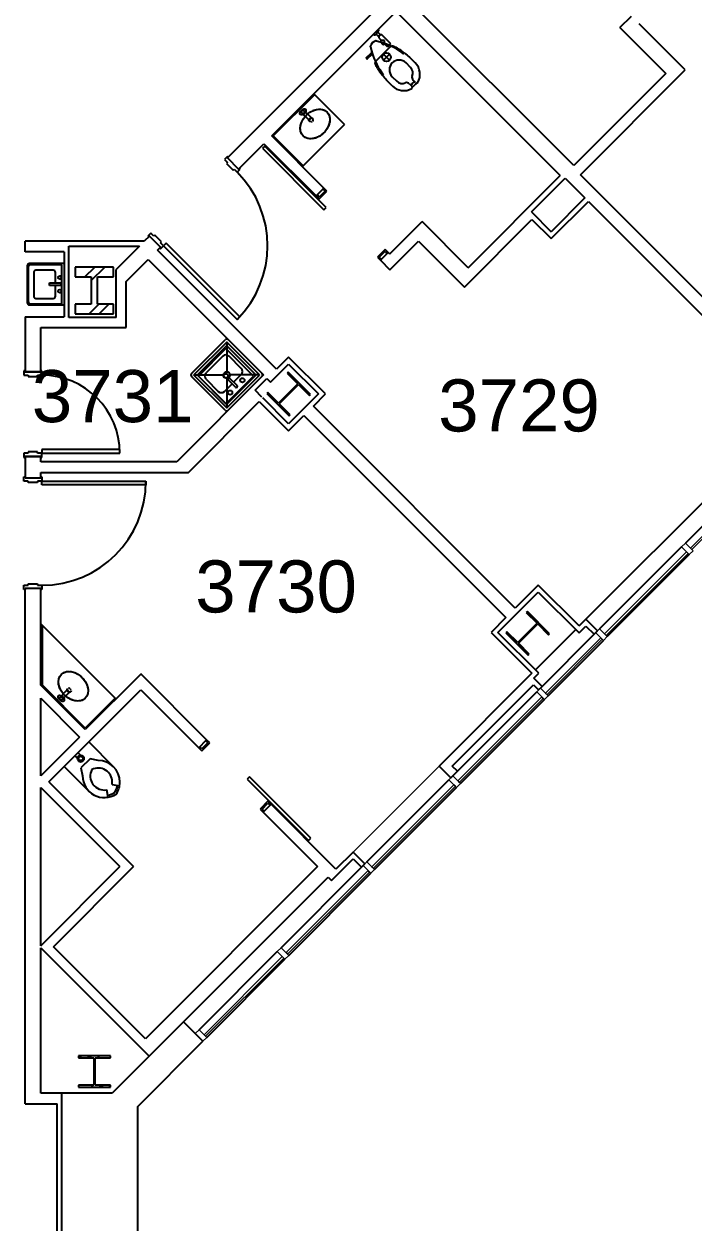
# Model space of a CAD drawing. Header units: inches. Extents: x -1169 to 5569, y -44 to 4300.
# Drawn here: x 330 to 639, y 2314 to 2866 of the extents above; entities that cross this region are included whole.
import ezdxf

# ---------------------------------------------------------------- set-up
doc = ezdxf.new("R2010")
doc.units = ezdxf.units.IN
doc.header["$LTSCALE"] = 96
doc.header["$MEASUREMENT"] = 0
for name, color, linetype in [('A-ANNO-ROOM', 4, 'CONTINUOUS'), ('A-COLS', 5, 'CONTINUOUS'), ('A-DOOR', 2, 'CONTINUOUS'), ('A-FLOR-PFIX', 2, 'CONTINUOUS'), ('A-GLAZ', 2, 'CONTINUOUS'), ('A-WALL-FULL', 6, 'CONTINUOUS')]:
    doc.layers.add(name, color=color, linetype=linetype)
doc.styles.add('Arial', font='arial.ttf')

msp = doc.modelspace()

# ---------------------------------------------------------------- linework, layer by layer
at = {"layer": 'A-COLS'}
for p, q in [((371.43, 2753.88), (353.73, 2753.88)), ((353.73, 2753.88), (353.73, 2749.36)), ((358.21, 2749.36), (362.73, 2753.88)), ((361.16, 2747.71), (367.33, 2753.88)), ((371.43, 2749.36), (371.43, 2753.88)), ((353.73, 2749.36), (361.16, 2749.36)), ((361.16, 2749.36), (361.16, 2736.8)), ((363.99, 2736.8), (363.99, 2749.36)), ((363.99, 2749.36), (371.43, 2749.36)), ((361.16, 2736.8), (353.73, 2736.8)), ((353.73, 2736.8), (353.73, 2732.28)), ((360.13, 2732.28), (364.65, 2736.8)), ((371.43, 2736.8), (363.99, 2736.8)), ((364.74, 2732.28), (369.26, 2736.8)), ((371.43, 2732.28), (371.43, 2736.8)), ((353.73, 2732.28), (371.43, 2732.28)), ((452, 2705.48), (451.5, 2704.98)), ((451.5, 2704.98), (456.48, 2700)), ((462.27, 2695.21), (452, 2705.48)), ((442.59, 2696.07), (442.09, 2695.57)), ((442.09, 2695.57), (452.36, 2685.3)), ((447.57, 2691.09), (442.59, 2696.07)), ((456.48, 2700), (447.57, 2691.09)), ((447.88, 2690.78), (456.79, 2699.69)), ((456.79, 2699.69), (461.77, 2694.71)), ((461.77, 2694.71), (462.27, 2695.21)), ((452.86, 2685.8), (447.88, 2690.78)), ((449.28, 2688.37), (449.78, 2688.88)), ((451.58, 2686.07), (452.09, 2686.57)), ((452.36, 2685.3), (452.86, 2685.8)), ((562.31, 2595.17), (561.81, 2594.67)), ((561.81, 2594.67), (566.78, 2589.69)), ((572.58, 2584.9), (562.31, 2595.17)), ((563.23, 2593.25), (563.73, 2593.75)), ((565.53, 2590.94), (566.04, 2591.45)), ((552.9, 2585.76), (552.4, 2585.26)), ((552.4, 2585.26), (562.66, 2574.99)), ((557.88, 2580.78), (552.9, 2585.76)), ((566.78, 2589.69), (557.88, 2580.78)), ((558.19, 2580.47), (567.1, 2589.38)), ((567.1, 2589.38), (572.07, 2584.4)), ((572.07, 2584.4), (572.58, 2584.9)), ((553.82, 2583.84), (554.32, 2584.34)), ((556.12, 2581.53), (556.63, 2582.03)), ((563.17, 2575.49), (558.19, 2580.47)), ((562.66, 2574.99), (563.17, 2575.49)), ((369.93, 2390.33), (355.23, 2390.33)), ((355.23, 2390.33), (355.23, 2389.39)), ((355.23, 2389.39), (362.28, 2389.39)), ((355.62, 2389.39), (356.56, 2390.33)), ((359.36, 2389.39), (360.3, 2390.33)), ((360.23, 2389.39), (361.17, 2390.33)), ((362.28, 2389.39), (362.28, 2376.77)), ((362.28, 2387.71), (362.87, 2388.3)), ((362.87, 2376.77), (362.87, 2389.39)), ((362.87, 2389.39), (369.93, 2389.39)), ((363.96, 2389.39), (364.9, 2390.33)), ((369.93, 2389.39), (369.93, 2390.33)), ((362.28, 2376.77), (355.23, 2376.77)), ((355.23, 2376.77), (355.23, 2375.83)), ((355.23, 2375.83), (369.93, 2375.83)), ((361.07, 2375.83), (362.01, 2376.77)), ((362.28, 2377.04), (362.87, 2377.63)), ((369.93, 2376.77), (362.87, 2376.77)), ((364.8, 2375.83), (365.74, 2376.77)), ((365.67, 2375.83), (366.62, 2376.77)), ((369.41, 2375.83), (369.93, 2376.34)), ((369.93, 2375.83), (369.93, 2376.77))]:
    msp.add_line(p, q, dxfattribs=at)
at = {"layer": 'A-DOOR'}
for p, q in [((441.13, 2809.68), (440.07, 2808.61)), ((440.07, 2808.61), (468.35, 2780.33)), ((469.41, 2781.39), (441.13, 2809.68)), ((423.98, 2804.9), (422.57, 2803.49)), ((422.57, 2803.49), (423.94, 2802.12)), ((423.94, 2802.12), (423.5, 2801.68)), ((423.5, 2801.68), (426.59, 2798.58)), ((424.34, 2804.55), (423.98, 2804.9)), ((423.98, 2804.2), (424.34, 2804.55)), ((429.11, 2799.07), (423.98, 2804.2)), ((426.59, 2798.58), (427.03, 2799.02)), ((427.03, 2799.02), (428.4, 2797.65)), ((428.4, 2797.65), (429.82, 2799.07)), ((429.46, 2799.42), (429.11, 2799.07)), ((429.82, 2799.07), (429.46, 2799.42)), ((468.97, 2788.9), (466.23, 2786.16)), ((466.23, 2785.28), (469.86, 2788.9)), ((468.44, 2790.32), (468, 2789.88)), ((468, 2789.88), (468.97, 2788.9)), ((469.86, 2788.9), (468.44, 2790.32)), ((465.26, 2787.14), (464.82, 2786.69)), ((464.82, 2786.69), (466.23, 2785.28)), ((466.23, 2786.16), (465.26, 2787.14)), ((468.35, 2780.33), (469.41, 2781.39)), ((388.63, 2769.55), (387.21, 2768.13)), ((387.21, 2768.13), (387.57, 2767.78)), ((387.57, 2767.78), (387.92, 2768.13)), ((387.92, 2768.13), (393.05, 2763.01)), ((390, 2768.18), (388.63, 2769.55)), ((390.43, 2768.61), (390, 2768.18)), ((393.53, 2765.52), (390.43, 2768.61)), ((393.05, 2763.01), (392.69, 2762.65)), ((392.69, 2762.65), (393.05, 2762.3)), ((393.05, 2762.3), (394.46, 2763.71)), ((393.09, 2765.08), (393.53, 2765.52)), ((394.46, 2763.71), (393.09, 2765.08)), ((395.7, 2764.95), (394.46, 2763.71)), ((394.46, 2763.71), (428.4, 2729.77)), ((429.64, 2731.01), (395.7, 2764.95)), ((496.73, 2762.03), (493.1, 2758.41)), ((493.99, 2758.41), (496.73, 2761.15)), ((498.14, 2760.62), (496.73, 2762.03)), ((496.73, 2761.15), (497.7, 2760.18)), ((493.1, 2758.41), (494.52, 2757)), ((494.96, 2757.44), (493.99, 2758.41)), ((494.52, 2757), (494.96, 2757.44)), ((497.7, 2760.18), (498.14, 2760.62)), ((428.4, 2729.77), (429.64, 2731.01)), ((330.58, 2706.05), (330.08, 2706.05)), ((330.08, 2706.05), (330.08, 2704.05)), ((330.58, 2705.55), (330.58, 2706.05)), ((338.33, 2706.05), (337.83, 2706.05)), ((337.83, 2706.05), (337.83, 2705.55)), ((338.33, 2704.05), (338.33, 2706.05)), ((330.08, 2704.05), (332.02, 2704.05)), ((337.83, 2705.55), (330.58, 2705.55)), ((332.02, 2704.05), (332.02, 2703.42)), ((332.02, 2703.42), (336.39, 2703.42)), ((336.39, 2703.42), (336.39, 2704.05)), ((336.39, 2704.05), (338.33, 2704.05)), ((332.02, 2668.05), (330.08, 2668.05)), ((330.08, 2668.05), (330.08, 2666.05)), ((336.39, 2668.67), (332.02, 2668.67)), ((332.02, 2668.67), (332.02, 2668.05)), ((336.39, 2668.05), (336.39, 2668.67)), ((338.33, 2668.05), (336.39, 2668.05)), ((338.33, 2669.8), (338.33, 2668.05)), ((374.33, 2669.8), (338.33, 2669.8)), ((338.33, 2668.05), (374.33, 2668.05)), ((338.33, 2666.05), (338.33, 2668.05)), ((374.33, 2668.05), (374.33, 2669.8)), ((330.08, 2666.05), (330.58, 2666.05)), ((330.58, 2666.05), (330.58, 2666.55)), ((330.58, 2666.55), (337.83, 2666.55)), ((337.83, 2666.55), (337.83, 2666.05)), ((337.83, 2666.05), (338.33, 2666.05)), ((330.08, 2655.2), (330.08, 2657.2)), ((330.08, 2657.2), (330.58, 2657.2)), ((330.58, 2657.2), (330.58, 2656.7)), ((330.58, 2656.7), (337.83, 2656.7)), ((337.83, 2657.2), (338.33, 2657.2)), ((337.83, 2656.7), (337.83, 2657.2)), ((338.33, 2657.2), (338.33, 2655.2)), ((332.02, 2655.2), (330.08, 2655.2)), ((332.02, 2654.58), (332.02, 2655.2)), ((336.39, 2654.58), (332.02, 2654.58)), ((336.39, 2655.2), (336.39, 2654.58)), ((338.33, 2655.2), (336.39, 2655.2)), ((338.33, 2653.45), (338.33, 2655.2)), ((338.33, 2655.2), (386.33, 2655.2)), ((386.33, 2653.45), (338.33, 2653.45)), ((386.33, 2655.2), (386.33, 2653.45)), ((330.08, 2607.2), (332.02, 2607.2)), ((330.08, 2605.2), (330.08, 2607.2)), ((332.02, 2607.83), (336.39, 2607.83)), ((332.02, 2607.2), (332.02, 2607.83)), ((336.39, 2607.83), (336.39, 2607.2)), ((336.39, 2607.2), (338.33, 2607.2)), ((338.33, 2607.2), (338.33, 2605.2)), ((330.58, 2605.2), (330.08, 2605.2)), ((330.58, 2605.7), (330.58, 2605.2)), ((337.83, 2605.7), (330.58, 2605.7)), ((337.83, 2605.2), (337.83, 2605.7)), ((338.33, 2605.2), (337.83, 2605.2)), ((414.35, 2535.94), (413.91, 2535.49)), ((413.91, 2535.49), (414.88, 2534.52)), ((415.76, 2534.52), (414.35, 2535.94)), ((411.17, 2532.75), (410.72, 2532.31)), ((410.72, 2532.31), (412.14, 2530.9)), ((412.14, 2531.78), (411.17, 2532.75)), ((412.14, 2530.9), (415.76, 2534.52)), ((414.88, 2534.52), (412.14, 2531.78)), ((434.15, 2518.97), (433.09, 2517.91)), ((462.43, 2490.68), (434.15, 2518.97)), ((433.09, 2517.91), (461.37, 2489.62)), ((442.63, 2507.65), (439.01, 2504.03)), ((444.05, 2506.24), (442.63, 2507.65)), ((439.01, 2504.03), (440.42, 2502.61)), ((439.89, 2504.03), (442.63, 2506.77)), ((440.86, 2503.06), (439.89, 2504.03)), ((440.42, 2502.61), (440.86, 2503.06)), ((442.63, 2506.77), (443.6, 2505.8)), ((443.6, 2505.8), (444.05, 2506.24)), ((461.37, 2489.62), (462.43, 2490.68))]:
    msp.add_line(p, q, dxfattribs=at)
for centre, radius, start, end in [((394.46, 2763.71), 48, 315, 45), ((394.46, 2763.71), 48, 315, 45), ((338.33, 2668.05), 36, 0, 90), ((338.33, 2668.05), 36, 0, 90), ((338.33, 2655.2), 48, 270, 0), ((338.33, 2655.2), 48, 270, 0)]:
    msp.add_arc(centre, radius, start, end, dxfattribs=at)
at = {"layer": 'A-FLOR-PFIX'}
for p, q in [((491.25, 2861.21), (491.51, 2860.96)), ((493.32, 2862.22), (492.44, 2861.34)), ((492.44, 2861.34), (493.72, 2860.05)), ((493.32, 2862.22), (494.61, 2860.94)), ((493.45, 2863.41), (493.71, 2863.15)), ((499.25, 2856.83), (495.18, 2860.9)), ((489.87, 2855.19), (490.68, 2852.5)), ((492.59, 2848.91), (499.04, 2855.36)), ((495.44, 2857.27), (492.75, 2858.08)), ((493.76, 2859.49), (495, 2858.24)), ((494.47, 2857.78), (494.3, 2857.61)), ((495, 2858.24), (494.47, 2857.71)), ((494.57, 2857.62), (494.47, 2857.71)), ((494.68, 2857.51), (494.57, 2857.62)), ((495, 2857.19), (494.68, 2857.51)), ((495.36, 2856.82), (495, 2857.19)), ((495.53, 2856.65), (495.36, 2856.82)), ((495.68, 2856.51), (495.53, 2856.65)), ((495.89, 2856.3), (495.68, 2856.51)), ((495.89, 2856.3), (496.42, 2856.83)), ((496.42, 2856.83), (497.83, 2855.42)), ((497.93, 2855.51), (497.83, 2855.42)), ((498.18, 2855.77), (497.93, 2855.51)), ((498.36, 2855.94), (498.18, 2855.77)), ((498.54, 2856.12), (498.36, 2855.94)), ((498.72, 2856.31), (498.54, 2856.12)), ((499.04, 2856.62), (498.72, 2856.31)), ((499.25, 2856.83), (499.04, 2856.62)), ((487.94, 2850.16), (488.33, 2849.77)), ((487.96, 2850.29), (490.18, 2852.51)), ((488.46, 2849.79), (490.68, 2852.01)), ((490.44, 2853.13), (490.51, 2853.05)), ((495.89, 2852.06), (498.72, 2849.23)), ((495.89, 2849.23), (498.72, 2852.06)), ((507.92, 2850.63), (510.56, 2847.99)), ((508.44, 2845.87), (506.32, 2847.99)), ((499.95, 2837.39), (497.31, 2840.02)), ((499.95, 2841.63), (502.07, 2839.51)), ((510.63, 2838.93), (509.57, 2839.99)), ((445.11, 2814.36), (464.2, 2833.45)), ((463.85, 2833.8), (477.99, 2819.66)), ((507.96, 2838.37), (509.02, 2837.31)), ((458.12, 2820.59), (458.83, 2821.98)), ((461.62, 2821.53), (458.26, 2824.89)), ((458.83, 2821.98), (459.78, 2823.28)), ((459.32, 2825.95), (462.68, 2822.59)), ((459.78, 2823.28), (460.93, 2824.44)), ((460.93, 2824.44), (462.23, 2825.38)), ((461.5, 2821.86), (462.16, 2822.5)), ((462.68, 2822.59), (461.62, 2821.53)), ((462.16, 2822.5), (462.78, 2822.62)), ((462.23, 2825.38), (463.63, 2826.09)), ((462.78, 2822.62), (463.18, 2822.44)), ((463.18, 2822.44), (463.27, 2822.33)), ((463.63, 2826.09), (465.05, 2826.53)), ((465.05, 2826.53), (466.45, 2826.67)), ((466.45, 2826.67), (467.76, 2826.51)), ((467.76, 2826.51), (468.92, 2826.06)), ((468.92, 2826.06), (469.88, 2825.34)), ((469.88, 2825.34), (470.6, 2824.38)), ((470.57, 2824.44), (470.69, 2824.21)), ((470.6, 2824.38), (471.05, 2823.22)), ((471.05, 2823.22), (471.21, 2821.91)), ((471.21, 2821.91), (471.06, 2820.51)), ((457.55, 2817.76), (457.69, 2819.16)), ((457.71, 2816.46), (457.55, 2817.76)), ((457.69, 2819.16), (458.12, 2820.59)), ((458.16, 2815.3), (457.71, 2816.46)), ((458.54, 2800.22), (477.99, 2819.66)), ((461.48, 2821.64), (461.5, 2821.86)), ((461.59, 2821.26), (461.48, 2821.64)), ((461.93, 2820.92), (461.59, 2821.26)), ((462.48, 2820.78), (461.93, 2820.92)), ((468.97, 2816.39), (467.82, 2815.24)), ((469.92, 2817.69), (468.97, 2816.39)), ((470.63, 2819.09), (469.92, 2817.69)), ((471.06, 2820.51), (470.63, 2819.09)), ((458.9, 2800.57), (445.11, 2814.36)), ((458.88, 2814.34), (458.16, 2815.3)), ((459.84, 2813.62), (458.88, 2814.34)), ((460, 2813.53), (459.77, 2813.65)), ((461, 2813.17), (459.84, 2813.62)), ((462.3, 2813.01), (461, 2813.17)), ((463.7, 2813.15), (462.3, 2813.01)), ((465.13, 2813.59), (463.7, 2813.15)), ((466.52, 2814.29), (465.13, 2813.59)), ((467.82, 2815.24), (466.52, 2814.29)), ((331.58, 2754.45), (331.58, 2737.45)), ((332.08, 2753.95), (332.08, 2737.95)), ((348.58, 2755.45), (332.58, 2755.45)), ((347.58, 2754.95), (333.08, 2754.95)), ((334.58, 2751.45), (334.58, 2740.45)), ((343.58, 2752.45), (335.58, 2752.45)), ((344.58, 2746.57), (344.58, 2751.45)), ((347.58, 2736.95), (347.58, 2754.95)), ((341.9, 2746.57), (347.12, 2746.57)), ((341.9, 2745.33), (341.9, 2746.57)), ((347.12, 2745.33), (341.9, 2745.33)), ((344.58, 2740.45), (344.58, 2745.33)), ((347.12, 2746.57), (347.12, 2745.33)), ((335.58, 2739.45), (343.58, 2739.45)), ((332.58, 2736.45), (348.58, 2736.45)), ((333.08, 2736.95), (347.58, 2736.95)), ((407.36, 2704.85), (422.92, 2720.41)), ((423.45, 2719.17), (408.6, 2704.32)), ((410.04, 2704.06), (423.71, 2717.72)), ((423.53, 2717.72), (437.17, 2704.09)), ((423.62, 2719.24), (423.62, 2705.64)), ((438.65, 2704.32), (423.8, 2719.17)), ((423.25, 2716.37), (410.52, 2703.64)), ((421.84, 2712.84), (414.06, 2705.06)), ((435.98, 2703.64), (423.25, 2716.37)), ((430.32, 2707.18), (424.67, 2712.84)), ((422.92, 2687.88), (407.36, 2703.44)), ((408.52, 2704.14), (422.12, 2704.14)), ((408.6, 2703.97), (423.45, 2689.12)), ((410.04, 2704.23), (423.68, 2690.6)), ((410.52, 2703.64), (423.25, 2690.91)), ((414.06, 2702.23), (419.72, 2696.57)), ((423.25, 2690.91), (435.98, 2703.64)), ((423.57, 2690.6), (437.17, 2704.2)), ((423.62, 2702.64), (423.62, 2689.05)), ((423.8, 2689.12), (438.65, 2703.97)), ((427.67, 2698.52), (424.31, 2701.88)), ((428.38, 2699.22), (425.02, 2702.58)), ((438.72, 2704.14), (425.12, 2704.14)), ((426.79, 2700.81), (430.32, 2704.35)), ((422.55, 2696.57), (426.08, 2700.11)), ((337.83, 2589.48), (372.45, 2554.85)), ((338.58, 2588.73), (337.83, 2588.73)), ((338.58, 2561.15), (338.58, 2588.73)), ((346, 2562.76), (346.16, 2564.07)), ((346.14, 2561.36), (346, 2562.76)), ((346.16, 2564.07), (346.61, 2565.23)), ((346.61, 2565.23), (347.33, 2566.19)), ((347.33, 2566.19), (348.29, 2566.91)), ((348.23, 2566.87), (348.46, 2567)), ((348.29, 2566.91), (349.45, 2567.36)), ((349.45, 2567.36), (350.76, 2567.51)), ((350.76, 2567.51), (352.15, 2567.37)), ((352.15, 2567.37), (353.58, 2566.94)), ((353.58, 2566.94), (354.98, 2566.23)), ((354.98, 2566.23), (356.28, 2565.28)), ((356.28, 2565.28), (357.43, 2564.13)), ((357.43, 2564.13), (358.38, 2562.83)), ((358.38, 2562.83), (359.08, 2561.44)), ((358.31, 2541.42), (338.58, 2561.15)), ((346.58, 2559.93), (346.14, 2561.36)), ((347.28, 2558.54), (346.58, 2559.93)), ((346.72, 2555.63), (350.07, 2558.99)), ((348.23, 2557.24), (347.28, 2558.54)), ((351.14, 2557.93), (347.78, 2554.57)), ((349.38, 2556.09), (348.23, 2557.24)), ((350.05, 2559.09), (350.23, 2559.49)), ((350.17, 2558.47), (350.05, 2559.09)), ((350.07, 2558.99), (351.14, 2557.93)), ((350.81, 2557.81), (350.17, 2558.47)), ((350.23, 2559.49), (350.34, 2559.58)), ((351.03, 2557.78), (350.81, 2557.81)), ((351.4, 2557.9), (351.03, 2557.78)), ((351.74, 2558.24), (351.4, 2557.9)), ((351.88, 2558.78), (351.74, 2558.24)), ((359.5, 2557.3), (359.05, 2556.14)), ((359.08, 2561.44), (359.52, 2560.01)), ((359.66, 2558.61), (359.5, 2557.3)), ((359.52, 2560.01), (359.66, 2558.61)), ((350.68, 2555.14), (349.38, 2556.09)), ((352.08, 2554.43), (350.68, 2555.14)), ((353.51, 2554), (352.08, 2554.43)), ((354.9, 2553.86), (353.51, 2554)), ((356.21, 2554.01), (354.9, 2553.86)), ((357.37, 2554.46), (356.21, 2554.01)), ((358.33, 2555.18), (357.37, 2554.46)), ((372.1, 2555.21), (358.31, 2541.42)), ((359.05, 2556.14), (358.33, 2555.18)), ((359.14, 2556.31), (359.02, 2556.08)), ((359.94, 2535.01), (371.4, 2523.55)), ((354.99, 2530.06), (356.18, 2528.88)), ((348.63, 2523.7), (360.3, 2512.03)), ((353.58, 2528.65), (354.76, 2527.47)), ((360.61, 2527.28), (356.36, 2523.03)), ((364.33, 2526.48), (360.61, 2527.28)), ((356.36, 2523.03), (357.16, 2519.31)), ((368.87, 2509.46), (368.27, 2512.91)), ((370.73, 2515.37), (374.18, 2514.77))]:
    msp.add_line(p, q, dxfattribs=at)
for centre, radius in [((497.3, 2850.64), 2), ((458.79, 2825.42), 0.75), ((346.58, 2749.07), 0.75), ((346.58, 2742.83), 0.75), ((423.62, 2704.14), 1.5), ((423.19, 2703.71), 1), ((430.85, 2701.7), 1), ((425.2, 2696.04), 1), ((347.25, 2555.1), 0.75), ((356.25, 2527.39), 1.5), ((356.25, 2527.39), 0.996)]:
    msp.add_circle(centre, radius, dxfattribs=at)
for centre, radius, start, end in [((491.72, 2861.24), 0.358, 233.7178, 298.2822), ((490.77, 2863.01), 2.36, 298.2822, 315), ((491.65, 2863.89), 2.36, 315, 331.7178), ((494.82, 2859.84), 1.12, 71.3464, 198.5621), ((493.42, 2862.94), 0.358, 331.7178, 36.2822), ((493.36, 2854.58), 3.67, 105.8866, 164.3), ((490.83, 2855.48), 1, 174.5594, 196.7358), ((492.46, 2857.12), 1, 73.2642, 95.968), ((494.48, 2857.45), 0.33, 80.0019, 92.2424), ((487.01, 2829.22), 29.29, 51.2648, 73.2642), ((488.05, 2850.21), 0.116, 141.3864, 206.6136), ((488.39, 2849.88), 0.116, 243.3864, 308.6136), ((490.3, 2852.39), 0.173, 77.9352, 133.9352), ((490.33, 2852.7), 0.149, 273.6602, 356.3398), ((490.91, 2853.24), 0.488, 170.7408, 193.3112), ((491.06, 2852.66), 0.58, 151.8881, 176.3398), ((518.72, 2860.94), 29.29, 196.7358, 218.7352), ((490.56, 2852.13), 0.173, 316.0648, 12.0648), ((490.88, 2852.16), 0.149, 137.3253, 176.3398), ((487.01, 2829.22), 29.79, 51.2648, 58.8263), ((669.55, 3054.46), 260.14, 230.9435, 231.5861), ((518.72, 2860.94), 29.79, 211.1737, 218.7352), ((503.13, 2844.81), 4.5, 45, 225), ((505.93, 2843.36), 3.55, 336.7763, 45), ((505.26, 2842.69), 7.5, 329.8879, 45), ((293.48, 2678.39), 260.14, 38.4139, 39.0565), ((504.58, 2842.02), 3.55, 225, 293.2237), ((506.69, 2837.11), 1.79, 45, 113.2237), ((504.81, 2843.14), 6.45, 304.8161, 325.1839), ((510.84, 2841.26), 1.79, 156.7763, 225), ((505.26, 2842.69), 7, 304.5998, 325.4002), ((511.19, 2839.48), 0.787, 225, 315), ((505.26, 2842.69), 7.5, 225, 300.1121), ((508.46, 2836.76), 0.787, 315, 45), ((462.43, 2821.78), 1, 316.4853, 27), ((462.43, 2821.78), 1, 287.4389, 305.9999), ((332.58, 2754.45), 1, 90, 180), ((333.08, 2753.95), 1, 90, 180), ((335.58, 2751.45), 1, 90, 180), ((343.58, 2751.45), 1, 0, 90), ((335.58, 2740.45), 1, 180, 270), ((343.58, 2740.45), 1, 270, 0), ((332.58, 2737.45), 1, 180, 270), ((333.08, 2737.95), 1, 180, 270), ((423.62, 2719.7), 1, 45, 135), ((423.62, 2718.99), 0.25, 45, 135), ((423.62, 2717.64), 0.126, 45, 135), ((423.25, 2711.42), 2, 45, 135), ((428.91, 2705.76), 2, 315, 45), ((408.07, 2704.14), 1, 135, 225), ((408.77, 2704.14), 0.25, 135, 225), ((410.13, 2704.14), 0.126, 135, 225), ((415.47, 2703.64), 2, 135, 225), ((424.67, 2702.23), 0.5, 45, 225), ((437.11, 2704.14), 0.0812, 315, 45), ((438.47, 2704.14), 0.25, 315, 45), ((439.18, 2704.14), 1, 315, 45), ((421.13, 2697.99), 2, 225, 315), ((428.03, 2698.87), 0.5, 225, 45), ((423.62, 2690.65), 0.0812, 225, 315), ((423.62, 2688.59), 1, 225, 315), ((423.62, 2689.3), 0.25, 225, 315), ((350.89, 2558.74), 1, 46.4853, 117), ((350.89, 2558.74), 1, 17.9998, 35.9999), ((356.25, 2527.39), 1.5, 234.1062, 36.1651), ((364.33, 2516.48), 10, 0, 90), ((367.16, 2519.31), 10, 180, 303.463), ((367.16, 2519.31), 6.5, 152.9202, 279.8393), ((364.33, 2516.48), 6.5, 0, 117.0798), ((364.33, 2516.48), 6.5, 350.1607, 0), ((364.33, 2516.48), 9, 327.8396, 350.1607), ((364.33, 2516.48), 10, 326.537, 0), ((367.16, 2519.31), 9, 279.84, 302.1604)]:
    msp.add_arc(centre, radius, start, end, dxfattribs=at)
msp.add_ellipse((493.85, 2856.89), major_axis=(0.789, 0.789), ratio=0.5, start_param=0.260484, end_param=0.3552, dxfattribs=at)
for centre, major_axis in [((458.76, 2825.4), (-1.24, -1.24)), ((347.27, 2555.07), (1.24, -1.24))]:
    msp.add_ellipse(centre, major_axis=major_axis, ratio=0.571429, dxfattribs=at)
for points in [[(495.04, 2858.24), (495.03, 2858.24), (495.01, 2858.25), (495, 2858.25), (495, 2858.24)], [(496.18, 2858.24), (496.1, 2858.24), (496.02, 2858.24), (495.94, 2858.24)], [(496.42, 2858.24), (496.34, 2858.24), (496.26, 2858.24), (496.18, 2858.24)], [(496.42, 2857.97), (496.42, 2858.06), (496.42, 2858.15), (496.42, 2858.24)], [(496.42, 2857.71), (496.42, 2857.79), (496.42, 2857.88), (496.42, 2857.97)], [(500.79, 2855.62), (501.07, 2855.48), (501.61, 2855.19), (502.16, 2854.87), (502.42, 2854.71)], [(493.24, 2845.52), (493.07, 2845.79), (492.76, 2846.33), (492.46, 2846.88), (492.32, 2847.15)]]:
    msp.add_open_spline(points, degree=3, dxfattribs=at)
for points, knots in [([(495.31, 2858.24), (495.3, 2858.24), (495.27, 2858.24), (495.23, 2858.24), (495.19, 2858.24), (495.15, 2858.24), (495.12, 2858.24), (495.08, 2858.24), (495.06, 2858.24), (495.04, 2858.24)], [0.625, 0.625, 0.625, 0.625, 0.65625, 0.6875, 0.71875, 0.75, 0.78125, 0.8125, 0.8749999, 0.8749999, 0.8749999, 0.8749999]), ([(495.5, 2858.24), (495.49, 2858.24), (495.45, 2858.24), (495.4, 2858.24), (495.36, 2858.24), (495.33, 2858.24), (495.31, 2858.24)], [0.5000002, 0.5000002, 0.5000002, 0.5000002, 0.53125, 0.5625, 0.59375, 0.625, 0.625, 0.625, 0.625]), ([(495.72, 2858.24), (495.68, 2858.24), (495.63, 2858.24), (495.56, 2858.24), (495.52, 2858.24), (495.5, 2858.24)], [0.375, 0.375, 0.375, 0.375, 0.4375, 0.46875, 0.5, 0.5, 0.5, 0.5]), ([(495.94, 2858.24), (495.91, 2858.24), (495.83, 2858.24), (495.76, 2858.24), (495.72, 2858.24)], [0.25, 0.25, 0.25, 0.25, 0.3125, 0.375, 0.375, 0.375, 0.375]), ([(496.42, 2857.45), (496.42, 2857.47), (496.42, 2857.51), (496.42, 2857.6), (496.42, 2857.66), (496.42, 2857.71)], [0.5714286, 0.5714286, 0.5714286, 0.5714286, 0.6071429, 0.6428571, 0.7142855, 0.7142855, 0.7142855, 0.7142855]), ([(496.42, 2857.22), (496.42, 2857.24), (496.42, 2857.27), (496.42, 2857.35), (496.42, 2857.41), (496.42, 2857.45)], [0.4285714, 0.4285714, 0.4285714, 0.4285714, 0.4642857, 0.5, 0.5714284, 0.5714284, 0.5714284, 0.5714284]), ([(496.42, 2856.83), (496.42, 2856.83), (496.42, 2856.84), (496.42, 2856.86), (496.42, 2856.88), (496.42, 2856.91), (496.42, 2856.94), (496.42, 2856.98), (496.42, 2857.02), (496.42, 2857.07), (496.42, 2857.11), (496.42, 2857.17), (496.42, 2857.2), (496.42, 2857.22)], [0, 0, 0, 0, 0.0714286, 0.1071429, 0.1428571, 0.1785714, 0.2142857, 0.25, 0.2857143, 0.3214286, 0.3571429, 0.3928571, 0.4285713, 0.4285713, 0.4285713, 0.4285713]), ([(499.04, 2855.36), (499.13, 2855.45), (499.28, 2855.56), (499.51, 2855.68), (499.68, 2855.74), (499.83, 2855.77), (499.95, 2855.79), (500.04, 2855.79), (500.14, 2855.8), (500.25, 2855.79), (500.39, 2855.77), (500.58, 2855.72), (500.71, 2855.67), (500.79, 2855.62)], [0, 0, 0, 0, 0.2, 0.3, 0.4, 0.475, 0.55, 0.5875, 0.625, 0.7, 0.775, 0.85, 1, 1, 1, 1]), ([(492.32, 2847.15), (492.26, 2847.26), (492.2, 2847.44), (492.15, 2847.69), (492.15, 2847.88), (492.16, 2848.07), (492.21, 2848.31), (492.34, 2848.61), (492.5, 2848.81), (492.59, 2848.91)], [0, 0, 0, 0, 0.2, 0.3, 0.4, 0.5, 0.6, 0.8, 1, 1, 1, 1]), ([(458.52, 2821.43), (458.55, 2821.5), (458.71, 2821.79), (458.88, 2822.07), (459.03, 2822.29)], [1.1785276, 1.1785276, 1.1785276, 1.1785276, 1.2083049, 1.3082295, 1.3082295, 1.3082295, 1.3082295]), ([(459.45, 2822.87), (459.53, 2822.98), (459.73, 2823.23), (459.94, 2823.47), (460.08, 2823.61)], [1.4001113, 1.4001113, 1.4001113, 1.4001113, 1.4499658, 1.523624, 1.523624, 1.523624, 1.523624]), ([(460.6, 2824.14), (460.74, 2824.27), (460.99, 2824.49), (461.24, 2824.69), (461.34, 2824.77)], [1.6179686, 1.6179686, 1.6179686, 1.6179686, 1.6916268, 1.7414813, 1.7414813, 1.7414813, 1.7414813]), ([(461.93, 2825.19), (462.14, 2825.33), (462.43, 2825.51), (462.72, 2825.66), (462.79, 2825.7)], [1.8333632, 1.8333632, 1.8333632, 1.8333632, 1.9332878, 1.963065, 1.963065, 1.963065, 1.963065]), ([(463.36, 2825.98), (463.65, 2826.1), (463.98, 2826.23), (464.3, 2826.33), (464.33, 2826.34)], [2.0479389, 2.0479389, 2.0479389, 2.0479389, 2.1749488, 2.1886374, 2.1886374, 2.1886374, 2.1886374]), ([(464.85, 2826.47), (465.2, 2826.56), (465.55, 2826.61), (465.89, 2826.64), (465.89, 2826.64)], [2.2632696, 2.2632696, 2.2632696, 2.2632696, 2.4166097, 2.4167919, 2.4167919, 2.4167919, 2.4167919]), ([(466.31, 2826.66), (466.7, 2826.67), (467.14, 2826.62), (467.57, 2826.55), (467.64, 2826.54)], [2.480488, 2.480488, 2.480488, 2.480488, 2.6582707, 2.6927937, 2.6927937, 2.6927937, 2.6927937]), ([(467.68, 2826.52), (468.08, 2826.43), (468.5, 2826.31), (468.84, 2826.1), (468.87, 2826.08)], [2.6999308, 2.6999308, 2.6999308, 2.6999308, 2.8999317, 2.9171932, 2.9171932, 2.9171932, 2.9171932]), ([(470.62, 2824.33), (470.64, 2824.3), (470.83, 2823.94), (470.97, 2823.54), (471.06, 2823.14)], [3.3659921, 3.3659921, 3.3659921, 3.3659921, 3.3832536, 3.5832545, 3.5832545, 3.5832545, 3.5832545]), ([(471.07, 2823.1), (471.09, 2823.03), (471.17, 2822.61), (471.21, 2822.16), (471.2, 2821.77)], [3.5903916, 3.5903916, 3.5903916, 3.5903916, 3.6249146, 3.8026973, 3.8026973, 3.8026973, 3.8026973]), ([(457.68, 2816.58), (457.67, 2816.65), (457.58, 2817.07), (457.55, 2817.52), (457.56, 2817.91)], [0.448799, 0.448799, 0.448799, 0.448799, 0.4833219, 0.6611047, 0.6611047, 0.6611047, 0.6611047]), ([(457.58, 2818.33), (457.58, 2818.33), (457.61, 2818.67), (457.66, 2819.02), (457.74, 2819.37)], [0.7248008, 0.7248008, 0.7248008, 0.7248008, 0.7249829, 0.878323, 0.878323, 0.878323, 0.878323]), ([(458.13, 2815.34), (458.12, 2815.37), (457.93, 2815.74), (457.78, 2816.14), (457.69, 2816.54)], [0.2243995, 0.2243995, 0.2243995, 0.2243995, 0.241661, 0.4416618, 0.4416618, 0.4416618, 0.4416618]), ([(457.88, 2819.89), (457.89, 2819.92), (457.99, 2820.24), (458.11, 2820.56), (458.24, 2820.85)], [0.9529552, 0.9529552, 0.9529552, 0.9529552, 0.9666439, 1.0936537, 1.0936537, 1.0936537, 1.0936537]), ([(469.31, 2816.8), (469.23, 2816.7), (469.03, 2816.45), (468.81, 2816.2), (468.68, 2816.06)], [4.541704, 4.541704, 4.541704, 4.541704, 4.5915585, 4.6652167, 4.6652167, 4.6652167, 4.6652167]), ([(470.24, 2818.25), (470.2, 2818.18), (470.05, 2817.89), (469.87, 2817.6), (469.73, 2817.39)], [4.3201203, 4.3201203, 4.3201203, 4.3201203, 4.3498975, 4.4498221, 4.4498221, 4.4498221, 4.4498221]), ([(470.88, 2819.79), (470.87, 2819.76), (470.77, 2819.44), (470.64, 2819.11), (470.52, 2818.82)], [4.0945479, 4.0945479, 4.0945479, 4.0945479, 4.1082365, 4.2352464, 4.2352464, 4.2352464, 4.2352464]), ([(471.18, 2821.35), (471.18, 2821.35), (471.15, 2821.01), (471.1, 2820.66), (471.01, 2820.31)], [3.8663935, 3.8663935, 3.8663935, 3.8663935, 3.8665756, 4.0199157, 4.0199157, 4.0199157, 4.0199157]), ([(461.07, 2813.15), (460.68, 2813.24), (460.26, 2813.37), (459.91, 2813.58), (459.89, 2813.6)], [5.8415235, 5.8415235, 5.8415235, 5.8415235, 6.0415243, 6.0587858, 6.0587858, 6.0587858, 6.0587858]), ([(462.45, 2813.02), (462.06, 2813.01), (461.62, 2813.05), (461.18, 2813.12), (461.11, 2813.14)], [5.6220806, 5.6220806, 5.6220806, 5.6220806, 5.7998634, 5.8343864, 5.8343864, 5.8343864, 5.8343864]), ([(463.91, 2813.2), (463.56, 2813.12), (463.21, 2813.06), (462.87, 2813.04), (462.87, 2813.04)], [5.4048623, 5.4048623, 5.4048623, 5.4048623, 5.5582024, 5.5583845, 5.5583845, 5.5583845, 5.5583845]), ([(465.39, 2813.7), (465.1, 2813.57), (464.78, 2813.45), (464.46, 2813.35), (464.42, 2813.34)], [5.1895316, 5.1895316, 5.1895316, 5.1895316, 5.3165414, 5.3302301, 5.3302301, 5.3302301, 5.3302301]), ([(466.83, 2814.49), (466.61, 2814.35), (466.33, 2814.17), (466.04, 2814.01), (465.97, 2813.98)], [4.9749558, 4.9749558, 4.9749558, 4.9749558, 5.0748804, 5.1046577, 5.1046577, 5.1046577, 5.1046577]), ([(468.15, 2815.54), (468.01, 2815.4), (467.77, 2815.19), (467.51, 2814.99), (467.41, 2814.91)], [4.7595613, 4.7595613, 4.7595613, 4.7595613, 4.8332195, 4.883074, 4.883074, 4.883074, 4.883074]), ([(346.01, 2562.62), (346, 2563), (346.05, 2563.45), (346.12, 2563.88), (346.13, 2563.95)], [2.480488, 2.480488, 2.480488, 2.480488, 2.6582707, 2.6927937, 2.6927937, 2.6927937, 2.6927937]), ([(346.14, 2563.99), (346.23, 2564.38), (346.36, 2564.8), (346.57, 2565.15), (346.59, 2565.18)], [2.6999308, 2.6999308, 2.6999308, 2.6999308, 2.8999317, 2.9171932, 2.9171932, 2.9171932, 2.9171932]), ([(348.33, 2566.93), (348.36, 2566.95), (348.73, 2567.14), (349.13, 2567.28), (349.53, 2567.37)], [3.3659921, 3.3659921, 3.3659921, 3.3659921, 3.3832536, 3.5832545, 3.5832545, 3.5832545, 3.5832545]), ([(349.57, 2567.38), (349.64, 2567.4), (350.06, 2567.48), (350.51, 2567.51), (350.9, 2567.51)], [3.5903916, 3.5903916, 3.5903916, 3.5903916, 3.6249146, 3.8026973, 3.8026973, 3.8026973, 3.8026973]), ([(351.32, 2567.49), (351.32, 2567.49), (351.66, 2567.46), (352.01, 2567.4), (352.36, 2567.32)], [3.8663935, 3.8663935, 3.8663935, 3.8663935, 3.8665756, 4.0199157, 4.0199157, 4.0199157, 4.0199157]), ([(352.88, 2567.18), (352.91, 2567.17), (353.23, 2567.07), (353.56, 2566.95), (353.85, 2566.82)], [4.0945479, 4.0945479, 4.0945479, 4.0945479, 4.1082365, 4.2352464, 4.2352464, 4.2352464, 4.2352464]), ([(354.42, 2566.54), (354.49, 2566.51), (354.78, 2566.35), (355.06, 2566.18), (355.28, 2566.04)], [4.3201203, 4.3201203, 4.3201203, 4.3201203, 4.3498975, 4.4498221, 4.4498221, 4.4498221, 4.4498221]), ([(355.86, 2565.62), (355.97, 2565.54), (356.22, 2565.34), (356.46, 2565.12), (356.61, 2564.99)], [4.541704, 4.541704, 4.541704, 4.541704, 4.5915585, 4.6652167, 4.6652167, 4.6652167, 4.6652167]), ([(357.13, 2564.46), (357.26, 2564.32), (357.48, 2564.08), (357.68, 2563.82), (357.76, 2563.72)], [4.7595613, 4.7595613, 4.7595613, 4.7595613, 4.8332195, 4.883074, 4.883074, 4.883074, 4.883074]), ([(358.18, 2563.14), (358.32, 2562.92), (358.5, 2562.63), (358.65, 2562.34), (358.69, 2562.28)], [4.9749558, 4.9749558, 4.9749558, 4.9749558, 5.0748804, 5.1046577, 5.1046577, 5.1046577, 5.1046577]), ([(346.19, 2561.15), (346.11, 2561.5), (346.05, 2561.85), (346.03, 2562.19), (346.03, 2562.2)], [2.2632696, 2.2632696, 2.2632696, 2.2632696, 2.4166097, 2.4167919, 2.4167919, 2.4167919, 2.4167919]), ([(346.69, 2559.67), (346.56, 2559.96), (346.44, 2560.28), (346.34, 2560.61), (346.33, 2560.64)], [2.0479389, 2.0479389, 2.0479389, 2.0479389, 2.1749488, 2.1886374, 2.1886374, 2.1886374, 2.1886374]), ([(347.48, 2558.24), (347.34, 2558.45), (347.16, 2558.74), (347.01, 2559.03), (346.97, 2559.09)], [1.8333632, 1.8333632, 1.8333632, 1.8333632, 1.9332878, 1.963065, 1.963065, 1.963065, 1.963065]), ([(348.53, 2556.91), (348.39, 2557.05), (348.18, 2557.3), (347.98, 2557.55), (347.9, 2557.65)], [1.6179686, 1.6179686, 1.6179686, 1.6179686, 1.6916268, 1.7414813, 1.7414813, 1.7414813, 1.7414813]), ([(358.97, 2561.7), (359.1, 2561.41), (359.22, 2561.09), (359.32, 2560.76), (359.33, 2560.73)], [5.1895316, 5.1895316, 5.1895316, 5.1895316, 5.3165414, 5.3302301, 5.3302301, 5.3302301, 5.3302301]), ([(359.52, 2557.38), (359.43, 2556.99), (359.3, 2556.57), (359.09, 2556.22), (359.07, 2556.2)], [5.8415235, 5.8415235, 5.8415235, 5.8415235, 6.0415243, 6.0587858, 6.0587858, 6.0587858, 6.0587858]), ([(359.47, 2560.22), (359.55, 2559.87), (359.61, 2559.52), (359.63, 2559.18), (359.63, 2559.18)], [5.4048623, 5.4048623, 5.4048623, 5.4048623, 5.5582024, 5.5583845, 5.5583845, 5.5583845, 5.5583845]), ([(359.65, 2558.75), (359.66, 2558.37), (359.61, 2557.92), (359.54, 2557.49), (359.53, 2557.42)], [5.6220806, 5.6220806, 5.6220806, 5.6220806, 5.7998634, 5.8343864, 5.8343864, 5.8343864, 5.8343864]), ([(349.8, 2555.75), (349.69, 2555.83), (349.44, 2556.04), (349.2, 2556.25), (349.05, 2556.38)], [1.4001113, 1.4001113, 1.4001113, 1.4001113, 1.4499658, 1.523624, 1.523624, 1.523624, 1.523624]), ([(351.24, 2554.83), (351.17, 2554.86), (350.88, 2555.02), (350.6, 2555.19), (350.38, 2555.34)], [1.1785276, 1.1785276, 1.1785276, 1.1785276, 1.2083049, 1.3082295, 1.3082295, 1.3082295, 1.3082295]), ([(352.78, 2554.19), (352.75, 2554.2), (352.43, 2554.3), (352.1, 2554.42), (351.81, 2554.55)], [0.9529552, 0.9529552, 0.9529552, 0.9529552, 0.9666439, 1.0936537, 1.0936537, 1.0936537, 1.0936537]), ([(354.34, 2553.88), (354.34, 2553.88), (354, 2553.91), (353.66, 2553.97), (353.32, 2554.05)], [0.7248008, 0.7248008, 0.7248008, 0.7248008, 0.7249829, 0.8755445, 0.8755445, 0.8755445, 0.8755445]), ([(356.09, 2553.99), (356.02, 2553.98), (355.6, 2553.89), (355.15, 2553.86), (354.76, 2553.86)], [0.448799, 0.448799, 0.448799, 0.448799, 0.4833219, 0.6611047, 0.6611047, 0.6611047, 0.6611047]), ([(357.32, 2554.44), (357.3, 2554.42), (356.93, 2554.23), (356.53, 2554.09), (356.13, 2554)], [0.2243995, 0.2243995, 0.2243995, 0.2243995, 0.241661, 0.4416618, 0.4416618, 0.4416618, 0.4416618])]:
    msp.add_open_spline(points, degree=3, knots=knots, dxfattribs=at)
at = {"layer": 'A-GLAZ', "lineweight": 13}
for p, q in [((589.31, 2591.58), (668.51, 2670.77)), ((675.32, 2662.2), (637.49, 2624.37)), ((638.19, 2623.66), (676.02, 2661.49)), ((637.49, 2624.37), (638.19, 2623.66)), ((635.72, 2622.6), (597.89, 2584.77)), ((598.6, 2584.07), (636.43, 2621.9)), ((636.43, 2621.9), (635.72, 2622.6)), ((597.89, 2584.77), (598.6, 2584.07)), ((596.12, 2583.01), (570.66, 2557.55)), ((571.37, 2556.84), (596.83, 2582.3)), ((596.83, 2582.3), (596.12, 2583.01)), ((481.96, 2484.23), (562.09, 2564.36)), ((570.66, 2557.55), (571.37, 2556.84)), ((568.9, 2555.78), (530.18, 2517.07)), ((530.89, 2516.36), (569.6, 2555.07)), ((569.6, 2555.07), (568.9, 2555.78)), ((528.41, 2515.3), (490.58, 2477.47)), ((491.29, 2476.76), (529.12, 2514.59)), ((529.12, 2514.59), (528.41, 2515.3)), ((530.18, 2517.07), (530.89, 2516.36)), ((488.82, 2475.7), (450.99, 2437.87)), ((451.69, 2437.16), (489.52, 2474.99)), ((489.52, 2474.99), (488.82, 2475.7)), ((490.58, 2477.47), (491.29, 2476.76)), ((449.22, 2436.1), (413.16, 2400.04)), ((413.86, 2399.33), (449.93, 2435.4)), ((449.93, 2435.4), (449.22, 2436.1)), ((450.99, 2437.87), (451.69, 2437.16)), ((413.16, 2400.04), (413.86, 2399.33))]:
    msp.add_line(p, q, dxfattribs=at)
at = {"layer": 'A-GLAZ'}
for p, q in [((673.02, 2664.5), (635.19, 2626.67)), ((633.42, 2624.9), (595.59, 2587.07)), ((636.96, 2621.37), (599.13, 2583.54)), ((569.07, 2560.55), (593.12, 2584.6)), ((571.9, 2556.31), (597.36, 2581.77)), ((527.88, 2519.37), (566.6, 2558.08)), ((531.42, 2515.83), (570.13, 2554.54)), ((488.29, 2479.77), (526.12, 2517.6)), ((491.82, 2476.23), (529.65, 2514.06)), ((448.69, 2440.17), (485.77, 2477.25)), ((452.22, 2436.63), (490.05, 2474.46)), ((410.86, 2402.34), (446.92, 2438.4)), ((414.39, 2398.8), (450.46, 2434.87))]:
    msp.add_line(p, q, dxfattribs=at)
at = {"layer": 'A-GLAZ', "lineweight": 20, "extrusion": (0, 0, -1)}
for p, q in [((635.19, 2626.67), (633.42, 2624.9)), ((633.42, 2624.9), (636.96, 2621.37)), ((638.72, 2623.13), (635.19, 2626.67)), ((636.96, 2621.37), (638.72, 2623.13)), ((527.88, 2519.37), (526.12, 2517.6)), ((531.42, 2515.83), (527.88, 2519.37)), ((526.12, 2517.6), (529.65, 2514.06)), ((529.65, 2514.06), (531.42, 2515.83)), ((488.29, 2479.77), (486.52, 2478)), ((491.82, 2476.23), (488.29, 2479.77)), ((486.52, 2478), (490.05, 2474.46)), ((490.05, 2474.46), (491.82, 2476.23)), ((448.69, 2440.17), (446.92, 2438.4)), ((446.92, 2438.4), (450.46, 2434.87)), ((452.22, 2436.63), (448.69, 2440.17)), ((450.46, 2434.87), (452.22, 2436.63)), ((410.86, 2402.34), (409.09, 2400.57)), ((414.39, 2398.8), (410.86, 2402.34)), ((409.09, 2400.57), (412.63, 2397.04)), ((412.63, 2397.04), (414.39, 2398.8))]:
    msp.add_line(p, q, dxfattribs=at)
at = {"layer": 'A-GLAZ', "lineweight": 20}
for p, q in [((595.59, 2587.07), (593.82, 2585.3)), ((593.82, 2585.3), (597.36, 2581.77)), ((599.13, 2583.54), (595.59, 2587.07)), ((597.36, 2581.77), (599.13, 2583.54)), ((568.37, 2559.85), (566.6, 2558.08)), ((566.6, 2558.08), (570.13, 2554.54)), ((571.9, 2556.31), (568.37, 2559.85)), ((570.13, 2554.54), (571.9, 2556.31))]:
    msp.add_line(p, q, dxfattribs=at)
at = {"layer": 'A-WALL-FULL'}
for p, q in [((423.98, 2804.2), (574.68, 2954.9)), ((583.74, 2800.62), (507.2, 2877.16)), ((444.4, 2814.36), (501.72, 2871.68)), ((501.72, 2871.68), (577.38, 2796.02)), ((604.96, 2864.26), (610.26, 2869.56)), ((604.96, 2864.26), (626.17, 2843.04)), ((635.1, 2844.72), (613.88, 2865.93)), ((586.79, 2796.42), (635.1, 2844.72)), ((626.17, 2843.04), (583.74, 2800.62)), ((468.44, 2790.32), (444.4, 2814.36)), ((429.11, 2799.07), (440.78, 2810.74)), ((440.78, 2810.74), (464.82, 2786.69)), ((423.98, 2804.2), (429.11, 2799.07)), ((534.95, 2753.59), (577.38, 2796.02)), ((564.17, 2779.27), (579.72, 2794.83)), ((579.72, 2794.83), (588.83, 2785.72)), ((690.47, 2692.74), (586.79, 2796.42)), ((464.82, 2786.69), (468.44, 2790.32)), ((588.83, 2785.72), (573.27, 2770.17)), ((573.27, 2766.98), (590.42, 2784.13)), ((590.42, 2784.13), (687.73, 2686.82)), ((564.17, 2779.27), (573.27, 2770.17)), ((498.85, 2759.91), (513.74, 2774.81)), ((534.95, 2753.59), (513.74, 2774.81)), ((533.27, 2744.67), (564.43, 2775.82)), ((564.43, 2775.82), (573.27, 2766.98)), ((387.92, 2768.13), (385.61, 2765.83)), ((393.05, 2763.01), (387.92, 2768.13)), ((385.61, 2765.83), (330.58, 2765.83)), ((330.58, 2760.95), (330.58, 2765.83)), ((350.83, 2763.58), (383.36, 2763.58)), ((350.83, 2730.7), (350.83, 2763.58)), ((383.36, 2763.58), (372.58, 2752.79)), ((391.72, 2761.68), (393.05, 2763.01)), ((446.61, 2706.79), (391.72, 2761.68)), ((498.85, 2752.67), (512.06, 2765.88)), ((512.06, 2765.88), (533.27, 2744.67)), ((348.58, 2760.95), (330.58, 2760.95)), ((348.58, 2760.95), (348.58, 2730.95)), ((377.2, 2747.16), (387.39, 2757.35)), ((387.39, 2757.35), (440.6, 2704.14)), ((498.14, 2760.62), (494.52, 2757)), ((494.52, 2757), (498.85, 2752.67)), ((498.85, 2759.91), (498.14, 2760.62)), ((372.58, 2730.7), (372.58, 2752.79)), ((377.2, 2726.08), (377.2, 2747.16)), ((330.58, 2730.95), (348.58, 2730.95)), ((330.58, 2730.95), (330.58, 2705.55)), ((372.58, 2730.7), (350.83, 2730.7)), ((337.83, 2705.55), (337.83, 2726.08)), ((337.83, 2726.08), (377.2, 2726.08)), ((452.18, 2712.36), (446.61, 2706.79)), ((469.15, 2695.39), (452.18, 2712.36)), ((443.87, 2700.87), (452.18, 2709.18)), ((452.18, 2709.18), (465.97, 2695.39)), ((330.58, 2705.55), (337.83, 2705.55)), ((440.6, 2704.14), (400.54, 2664.08)), ((436.71, 2697.07), (442.19, 2702.55)), ((442.19, 2702.55), (443.87, 2700.87)), ((439.8, 2693.98), (436.71, 2697.07)), ((465.97, 2695.39), (452.18, 2681.6)), ((463.58, 2689.82), (469.15, 2695.39)), ((405.91, 2659.2), (438.65, 2691.94)), ((438.65, 2691.94), (452.18, 2678.42)), ((452.18, 2681.6), (440.25, 2693.53)), ((556.74, 2596.66), (463.58, 2689.82)), ((452.18, 2678.42), (459.25, 2685.49)), ((459.25, 2685.49), (552.41, 2592.33)), ((589.31, 2591.58), (668.51, 2670.77)), ((337.83, 2666.55), (330.58, 2666.55)), ((330.58, 2666.55), (330.58, 2656.7)), ((337.83, 2664.08), (337.83, 2666.55)), ((400.54, 2664.08), (337.83, 2664.08)), ((330.58, 2656.7), (337.83, 2656.7)), ((337.83, 2659.2), (405.91, 2659.2)), ((337.83, 2656.7), (337.83, 2659.2)), ((567.35, 2607.27), (556.74, 2596.66)), ((586.17, 2588.44), (567.35, 2607.27)), ((330.58, 2368.2), (330.58, 2605.7)), ((337.83, 2605.7), (330.58, 2605.7)), ((337.83, 2561.19), (337.83, 2605.7)), ((548.74, 2585.47), (567.35, 2604.08)), ((567.35, 2604.08), (586.17, 2585.26)), ((552.41, 2592.33), (545.55, 2585.47)), ((586.17, 2588.44), (589.31, 2591.58)), ((594.71, 2586.19), (589.31, 2591.58)), ((545.55, 2585.47), (564.38, 2566.65)), ((567.56, 2566.65), (548.74, 2585.47)), ((565.97, 2568.24), (584.58, 2586.85)), ((586.17, 2585.26), (589.31, 2588.4)), ((589.31, 2588.4), (593.12, 2584.6)), ((593.12, 2584.6), (594.71, 2586.19)), ((383.99, 2566.3), (358.35, 2540.67)), ((414.35, 2535.94), (383.94, 2566.34)), ((564.38, 2566.65), (521.61, 2523.87)), ((565.27, 2564.36), (567.56, 2566.65)), ((569.07, 2560.56), (565.27, 2564.36)), ((358.35, 2540.67), (337.83, 2561.19)), ((341.52, 2516.67), (383.94, 2559.09)), ((383.94, 2559.09), (410.72, 2532.31)), ((527.62, 2523.87), (565.1, 2561.35)), ((565.1, 2561.35), (567.48, 2558.96)), ((567.48, 2558.96), (569.07, 2560.56)), ((337.83, 2519.34), (337.83, 2555.18)), ((337.83, 2555.18), (355.75, 2537.26)), ((355.75, 2537.26), (337.83, 2519.34)), ((410.72, 2532.31), (414.35, 2535.94)), ((521.61, 2523.87), (527, 2518.48)), ((530.01, 2521.49), (527.62, 2523.87)), ((527, 2518.48), (530.01, 2521.49)), ((337.83, 2441.03), (337.83, 2513.99)), ((337.83, 2513.99), (374.31, 2477.51)), ((341.52, 2516.67), (380.67, 2477.51)), ((444.05, 2506.24), (440.42, 2502.61)), ((440.42, 2502.61), (465.52, 2477.51)), ((474.01, 2476.28), (444.05, 2506.24)), ((471.98, 2471.06), (481.96, 2481.05)), ((481.96, 2484.23), (474.01, 2476.28)), ((481.96, 2484.23), (487.36, 2478.84)), ((481.96, 2481.05), (485.77, 2477.25)), ((337.83, 2441.03), (374.31, 2477.51)), ((343.73, 2440.57), (380.67, 2477.51)), ((465.52, 2477.51), (386.15, 2398.14)), ((485.77, 2477.25), (487.36, 2478.84)), ((387.83, 2390.1), (470.39, 2472.65)), ((470.39, 2472.65), (471.98, 2471.06)), ((337.83, 2373.08), (337.83, 2440.1)), ((337.83, 2440.1), (387.83, 2390.1)), ((386.15, 2398.14), (343.73, 2440.57)), ((403.7, 2405.96), (370.81, 2373.08)), ((412.63, 2397.04), (403.7, 2405.96)), ((382.58, 2366.99), (412.63, 2397.04)), ((347.58, 2373.08), (337.83, 2373.08)), ((347.58, 2103.08), (347.58, 2373.08)), ((370.81, 2373.08), (347.58, 2373.08)), ((330.58, 2368.2), (345.33, 2368.2)), ((345.33, 2305.2), (345.33, 2368.2)), ((382.58, 2068.08), (382.58, 2366.99))]:
    msp.add_line(p, q, dxfattribs=at)

# ---------------------------------------------------------------- texts
at = {"layer": 'A-ANNO-ROOM', "style": 'Arial'}
for s, p in [('3731', (333.71, 2682.39)), ('3729', (521.17, 2678.1)), ('3730', (409.11, 2594.68))]:
    msp.add_text(s, height=24, dxfattribs=at).set_placement(p)

doc.saveas('drawing.dxf')
